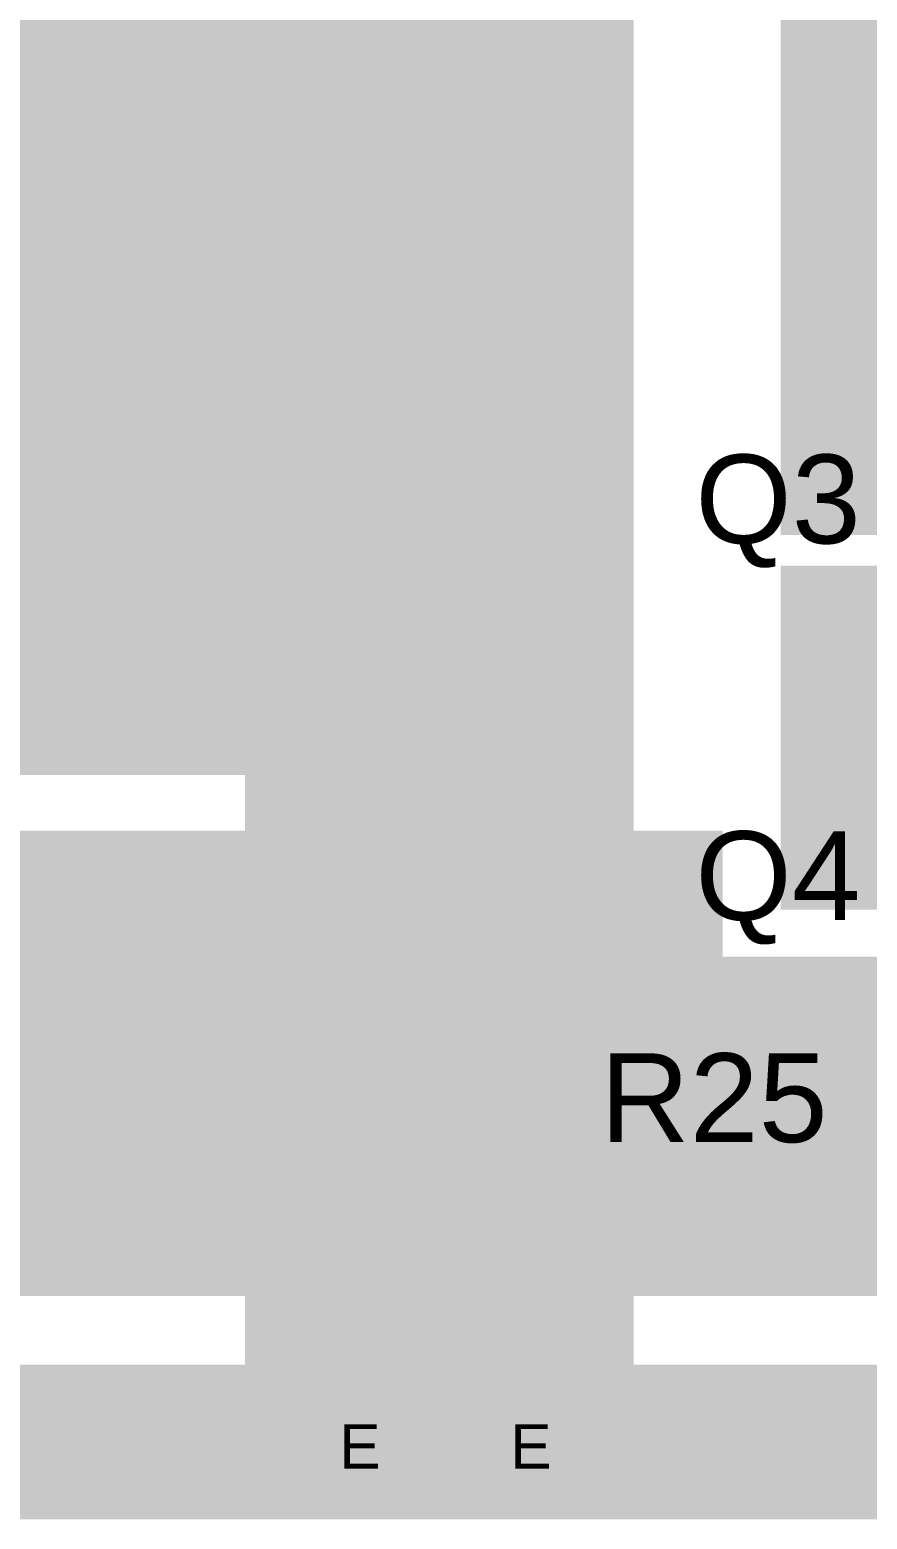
# Model space of a CAD drawing. Header units: inches. Extents: x 68 to 568, y 3 to 460.
# Drawn here: x 185.75 to 195.33, y 263.51 to 280.55 of the extents above; entities that cross this region are included whole.
import ezdxf

# ---------------------------------------------------------------- set-up
doc = ezdxf.new("R2010")
doc.units = ezdxf.units.IN
for name, color, linetype in [('Bottom Layer', 5, 'Continuous'), ('Bottom Solder', 6, 'Continuous'), ('Drill Drawing', 1, 'Continuous'), ('Layer 1', 16, 'Continuous'), ('Layer 2', 76, 'Continuous'), ('Top Layer', 1, 'Continuous'), ('Top Overlay', 2, 'Continuous'), ('Top Solder', 216, 'Continuous'), ('Via Holes', 16, 'Continuous')]:
    doc.layers.add(name, color=color, linetype=linetype)
doc.styles.add('Arial', font='', dxfattribs={"height": 0.2})
doc.styles.get('Arial').set_extended_font_data('Arial')

msp = doc.modelspace()

# ---------------------------------------------------------------- hatches: boundary and pattern name
at = {"layer": 'Bottom Layer'}
msp.add_hatch(color=5, dxfattribs=at).paths.add_polyline_path([(188.214, 263.512), (192.659, 263.512), (192.659, 315.087), (188.214, 315.087)])
h = msp.add_hatch(color=5, dxfattribs=at)
edge = h.paths.add_edge_path()
edge.add_arc((189.509, 264.395), 0.3, 0, 360)
h = msp.add_hatch(color=5, dxfattribs=at)
edge = h.paths.add_edge_path()
edge.add_arc((191.465, 264.395), 0.3, 0, 360)
at = {"layer": 'Bottom Solder'}
h = msp.add_hatch(color=6, dxfattribs=at)
edge = h.paths.add_edge_path()
edge.add_arc((189.509, 264.395), 0.402, 0, 360)
h = msp.add_hatch(color=6, dxfattribs=at)
edge = h.paths.add_edge_path()
edge.add_arc((191.465, 264.395), 0.402, 0, 360)
at = {"layer": 'Layer 1'}
h = msp.add_hatch(color=16, dxfattribs=at)
edge = h.paths.add_edge_path()
edge.add_arc((189.509, 264.395), 0.3, 0, 360)
h = msp.add_hatch(color=16, dxfattribs=at)
edge = h.paths.add_edge_path()
edge.add_arc((191.465, 264.395), 0.3, 0, 360)
at = {"layer": 'Layer 2'}
h = msp.add_hatch(color=76, dxfattribs=at)
edge = h.paths.add_edge_path()
edge.add_arc((189.509, 264.395), 0.3, 0, 360)
h = msp.add_hatch(color=76, dxfattribs=at)
edge = h.paths.add_edge_path()
edge.add_arc((191.465, 264.395), 0.3, 0, 360)
at = {"layer": 'Top Layer'}
for points in [[(180.983, 288.29), (192.659, 288.29), (192.659, 272.026), (180.408, 272.026), (179.833, 271.451), (179.833, 267.837), (178.283, 267.837), (178.283, 271.438), (177.183, 272.538), (177.183, 284.615), (175.539, 286.258), (175.539, 291.871), (180.983, 291.871)], [(194.337, 274.771), (196.774, 274.771), (196.774, 287.325), (194.337, 287.325)], [(194.337, 277.633), (199.671, 277.633), (199.671, 287.325), (194.337, 287.325)], [(194.337, 272.948), (200.115, 272.948), (200.115, 274.419), (194.337, 274.419)], [(194.337, 270.485), (196.465, 270.485), (196.465, 274.419), (194.337, 274.419)], [(193.675, 271.388), (180.607, 271.388), (180.607, 267.837), (193.675, 267.837)], [(180.607, 266.065), (196.624, 266.065), (196.624, 269.945), (180.607, 269.945)], [(218.98, 265.278), (174.803, 265.278), (174.803, 263.512), (218.98, 263.512)]]:
    msp.add_hatch(color=1, dxfattribs=at).paths.add_polyline_path(points)
h = msp.add_hatch(color=1, dxfattribs=at)
edge = h.paths.add_edge_path()
edge.add_arc((189.509, 264.395), 0.3, 0, 360)
h = msp.add_hatch(color=1, dxfattribs=at)
edge = h.paths.add_edge_path()
edge.add_arc((191.465, 264.395), 0.3, 0, 360)
at = {"layer": 'Top Solder'}
h = msp.add_hatch(color=216, dxfattribs=at)
edge = h.paths.add_edge_path()
edge.add_arc((189.509, 264.395), 0.402, 0, 360)
h = msp.add_hatch(color=216, dxfattribs=at)
edge = h.paths.add_edge_path()
edge.add_arc((191.465, 264.395), 0.402, 0, 360)
at = {"layer": 'Via Holes'}
h = msp.add_hatch(color=7, dxfattribs=at)
edge = h.paths.add_edge_path()
edge.add_arc((189.509, 264.395), 0.15, 0, 360)
h = msp.add_hatch(color=7, dxfattribs=at)
edge = h.paths.add_edge_path()
edge.add_arc((191.465, 264.395), 0.15, 0, 360)

# ---------------------------------------------------------------- texts
at = {"layer": 'Drill Drawing', "style": 'Arial'}
for p in [(189.289, 264.09), (191.245, 264.09)]:
    msp.add_text('E', height=0.508, dxfattribs=at).set_placement(p)
at = {"layer": 'Top Overlay', "style": 'Arial'}
for s, p in [('Q3', (193.362, 274.674)), ('Q4', (193.362, 270.365)), ('R25', (192.273, 267.825))]:
    msp.add_text(s, height=1.016, dxfattribs=at).set_placement(p)

doc.saveas('drawing.dxf')
